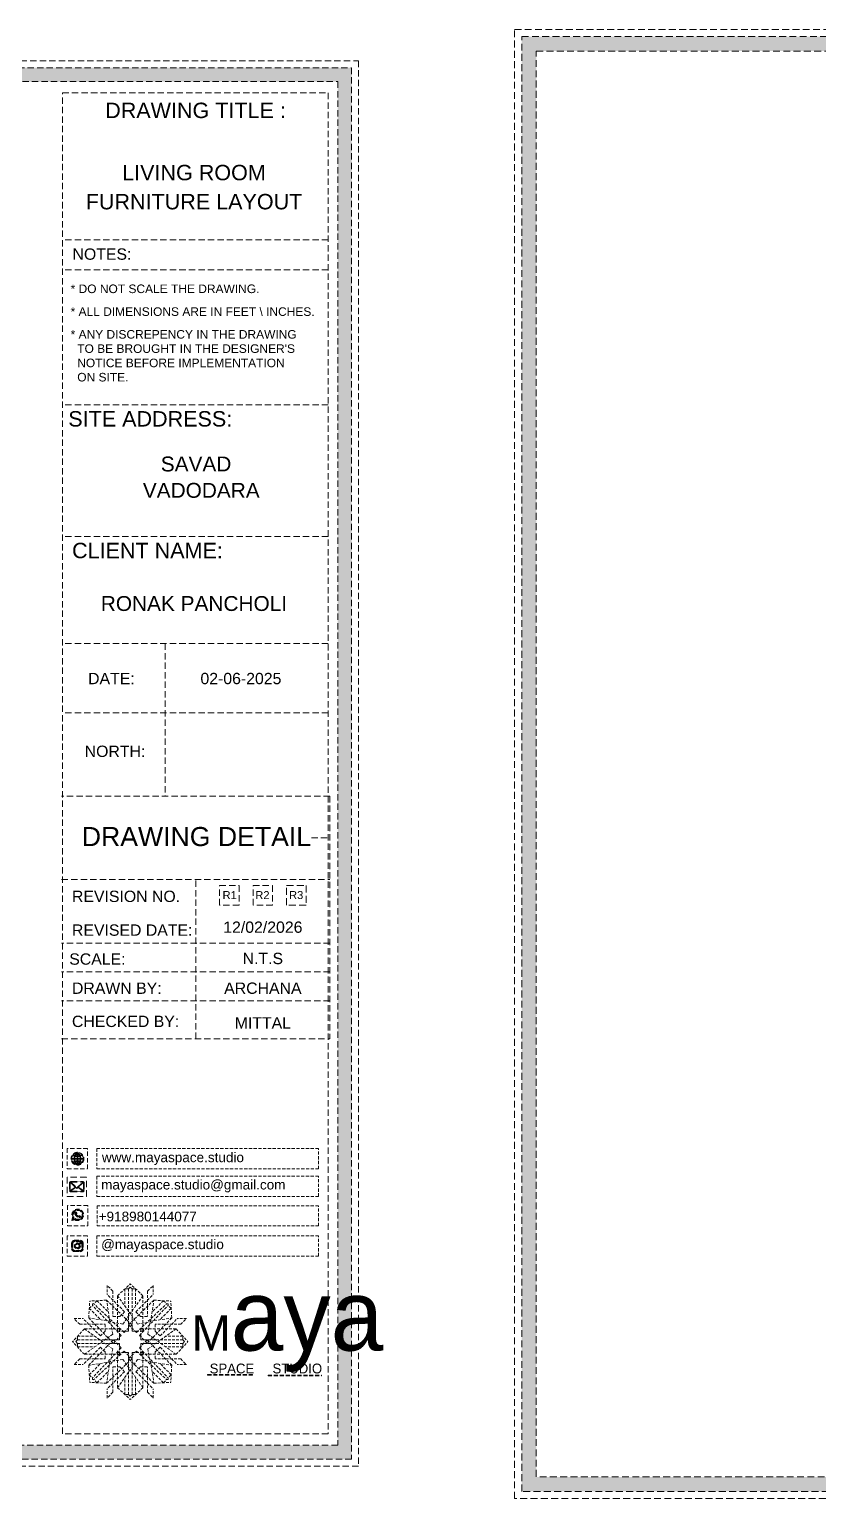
# Model space of a CAD drawing. Header units: millimetres. Extents: x 35877 to 3066687, y -650199 to -40525.
# Drawn here: x 147568.8 to 147683.7, y -179316.7 to -179102.5 of the extents above; entities that cross this region are included whole.
import ezdxf
from ezdxf.enums import TextEntityAlignment as Align

# ---------------------------------------------------------------- set-up
doc = ezdxf.new("R2010")
doc.units = ezdxf.units.MM
doc.header["$MEASUREMENT"] = 0
doc.linetypes.add('DASHED', pattern=[0.75, 0.5, -0.25])
doc.linetypes.add('DASHEDX2', pattern=[1.5, 1, -0.5])
for name, color, linetype, lineweight in [('Dimension', 10, 'DASHEDX2', 20), ('furniture dimensions', 1, 'DASHED', 0), ('NAME PLATE', 7, 'Continuous', 25)]:
    doc.layers.add(name, color=color, linetype=linetype, lineweight=lineweight)
doc.styles.add('Arial', font='arial.ttf')
doc.styles.get("Standard").update_dxf_attribs({"font": 'arial.ttf', "height": 6})

# ---------------------------------------------------------------- blocks, each defined once
blk = doc.blocks.new('FSFSF')
at = {"color": 42, "lineweight": 5, "true_color": 0xe0ac11}
for p, q in [((28600.03, 143.51), (28600.03, 140.16)), ((28602.15, 141.41), (28600.03, 143.51)), ((28603.86, 139.69), (28608.58, 144.08)), ((28607.9, 142.22), (28606.58, 142.22)), ((28606.58, 142.22), (28606.58, 135.84)), ((28607.9, 142.22), (28608.58, 142.85)), ((28607.9, 142.22), (28607.9, 126.58)), ((28613.31, 139.69), (28608.58, 144.08)), ((28609.27, 142.22), (28608.59, 142.85)), ((28609.27, 142.22), (28609.27, 126.58)), ((28609.27, 142.22), (28610.59, 142.22)), ((28610.59, 142.22), (28610.59, 135.84)), ((28615.02, 141.41), (28617.14, 143.51)), ((28617.14, 143.51), (28617.14, 140.16)), ((28593.19, 131.45), (28593.54, 137.71)), ((28599.8, 138.06), (28593.54, 137.71)), ((28595.12, 136.69), (28594.53, 136.69)), ((28594.56, 136.12), (28594.56, 136.71)), ((28596.24, 137.86), (28595.12, 136.69)), ((28606.27, 126.08), (28595.12, 136.69)), ((28596.24, 137.86), (28600.47, 133.65)), ((28601.03, 130), (28599.8, 138.06)), ((28599.8, 138.05), (28608.58, 129.56)), ((28606.47, 133.76), (28600.03, 140.16)), ((28602.15, 141.41), (28602.15, 131.95)), ((28603.86, 126.58), (28603.86, 139.69)), ((28603.86, 139.69), (28608.58, 133.02)), ((28613.31, 139.69), (28608.59, 133.02)), ((28617.37, 138.05), (28608.59, 129.56)), ((28610.7, 133.76), (28617.14, 140.16)), ((28610.9, 126.08), (28622.05, 136.69)), ((28613.31, 126.58), (28613.31, 139.69)), ((28615.02, 141.41), (28615.02, 131.95)), ((28616.14, 130), (28617.37, 138.06)), ((28620.93, 137.86), (28616.7, 133.65)), ((28617.37, 138.06), (28623.63, 137.71)), ((28620.93, 137.86), (28622.05, 136.69)), ((28622.05, 136.69), (28622.64, 136.69)), ((28622.62, 136.12), (28622.62, 136.71)), ((28624, 131.45), (28623.65, 137.71)), ((28587.73, 131.22), (28591.08, 131.22)), ((28589.84, 129.1), (28587.73, 131.22)), ((28597.49, 124.78), (28591.08, 131.22)), ((28593.19, 131.45), (28601.69, 122.67)), ((28601.25, 130.22), (28593.19, 131.45)), ((28593.39, 135), (28594.56, 136.12)), ((28593.39, 135), (28597.6, 130.78)), ((28605.17, 124.98), (28594.56, 136.12)), ((28604.75, 131.95), (28602.15, 131.95)), ((28606.47, 133.76), (28604.75, 131.95)), ((28605.86, 129.18), (28608.58, 133.02)), ((28611.31, 129.18), (28608.59, 133.02)), ((28610.7, 133.76), (28612.42, 131.95)), ((28612.02, 124.98), (28622.62, 136.12)), ((28612.42, 131.95), (28615.02, 131.95)), ((28623.99, 131.45), (28615.5, 122.67)), ((28615.94, 130.22), (28624, 131.45)), ((28623.8, 135), (28619.59, 130.78)), ((28619.7, 124.78), (28626.1, 131.22)), ((28623.8, 135), (28622.62, 136.12)), ((28629.45, 131.22), (28626.1, 131.22)), ((28627.34, 129.1), (28629.45, 131.22)), ((28591.56, 127.39), (28587.17, 122.66)), ((28589.84, 129.1), (28599.29, 129.1)), ((28604.66, 127.39), (28591.56, 127.39)), ((28591.56, 127.39), (28598.23, 122.67)), ((28597.49, 124.78), (28599.29, 126.5)), ((28599.29, 126.5), (28599.29, 129.1)), ((28605.86, 129.18), (28601.03, 130)), ((28602.07, 125.39), (28601.25, 130.22)), ((28603.68, 126.54), (28603.68, 127.39)), ((28604.66, 126.54), (28603.68, 126.54)), ((28604.71, 127.57), (28603.86, 127.57)), ((28607.9, 126.58), (28603.86, 126.58)), ((28604.66, 123.35), (28604.66, 127.39)), ((28604.7, 126.58), (28604.71, 127.57)), ((28606.27, 126.08), (28608.58, 128.27)), ((28607.9, 128.92), (28608.58, 129.56)), ((28607.9, 128.92), (28608.58, 128.27)), ((28609.27, 128.92), (28608.59, 129.56)), ((28609.27, 128.92), (28608.59, 128.27)), ((28610.9, 126.08), (28608.59, 128.27)), ((28609.27, 126.58), (28613.31, 126.58)), ((28611.31, 129.18), (28616.14, 130)), ((28612.46, 126.58), (28612.46, 127.57)), ((28612.46, 127.57), (28613.31, 127.57)), ((28612.52, 123.35), (28612.52, 127.39)), ((28612.52, 127.39), (28625.63, 127.39)), ((28612.52, 126.54), (28613.51, 126.54)), ((28613.51, 126.54), (28613.51, 127.39)), ((28615.12, 125.39), (28615.94, 130.22)), ((28627.34, 129.1), (28617.89, 129.1)), ((28617.89, 126.5), (28617.89, 129.1)), ((28619.7, 124.78), (28617.89, 126.5)), ((28625.63, 127.39), (28618.96, 122.67)), ((28625.63, 127.39), (28630.02, 122.66)), ((28591.56, 117.94), (28587.17, 122.66)), ((28589.03, 123.35), (28588.4, 122.67)), ((28589.03, 121.98), (28588.4, 122.65)), ((28589.03, 123.35), (28589.03, 124.67)), ((28589.03, 124.67), (28595.4, 124.67)), ((28589.03, 123.35), (28604.66, 123.35)), ((28589.03, 121.98), (28604.66, 121.98)), ((28589.03, 121.98), (28589.03, 120.66)), ((28589.03, 120.66), (28595.4, 120.66)), ((28597.49, 120.54), (28591.08, 114.11)), ((28591.56, 117.94), (28598.23, 122.65)), ((28593.19, 113.88), (28601.69, 122.65)), ((28605.17, 120.35), (28594.56, 109.2)), ((28597.49, 120.54), (28599.29, 118.83)), ((28602.07, 125.39), (28598.23, 122.67)), ((28602.07, 119.94), (28598.23, 122.65)), ((28602.33, 123.35), (28601.69, 122.67)), ((28602.33, 121.98), (28601.69, 122.65)), ((28602.33, 123.35), (28602.97, 122.67)), ((28602.33, 121.98), (28602.97, 122.65)), ((28605.17, 124.98), (28602.97, 122.67)), ((28605.17, 120.35), (28602.97, 122.65)), ((28604.66, 121.98), (28604.66, 117.94)), ((28612.02, 124.98), (28614.21, 122.67)), ((28612.02, 120.35), (28614.21, 122.65)), ((28612.02, 120.35), (28622.62, 109.2)), ((28628.16, 123.35), (28612.52, 123.35)), ((28612.52, 121.98), (28612.52, 117.94)), ((28628.16, 121.98), (28612.52, 121.98)), ((28614.85, 123.35), (28614.21, 122.67)), ((28614.85, 121.98), (28614.21, 122.65)), ((28614.85, 123.35), (28615.5, 122.67)), ((28614.85, 121.98), (28615.5, 122.65)), ((28615.12, 125.39), (28618.96, 122.67)), ((28615.12, 119.94), (28618.96, 122.65)), ((28623.99, 113.88), (28615.5, 122.65)), ((28619.7, 120.54), (28617.89, 118.83)), ((28625.63, 117.94), (28618.96, 122.65)), ((28619.7, 120.54), (28626.1, 114.11)), ((28628.16, 124.67), (28621.78, 124.67)), ((28628.16, 120.66), (28621.78, 120.66)), ((28625.63, 117.94), (28630.02, 122.66)), ((28628.16, 123.35), (28628.16, 124.67)), ((28628.16, 123.35), (28628.78, 122.67)), ((28628.16, 121.98), (28628.78, 122.65)), ((28628.16, 121.98), (28628.16, 120.66)), ((28589.84, 116.23), (28587.73, 114.11)), ((28589.84, 116.23), (28599.29, 116.23)), ((28604.66, 117.94), (28591.56, 117.94)), ((28601.25, 115.1), (28593.19, 113.87)), ((28606.27, 119.15), (28595.12, 108.54)), ((28599.29, 118.83), (28599.29, 116.23)), ((28599.8, 107.17), (28608.58, 115.67)), ((28601.03, 115.23), (28599.8, 107.17)), ((28605.86, 116.05), (28601.03, 115.23)), ((28602.07, 119.94), (28601.25, 115.1)), ((28604.66, 118.78), (28603.68, 118.78)), ((28603.68, 118.78), (28603.68, 117.94)), ((28607.9, 118.65), (28603.86, 118.65)), ((28603.86, 118.65), (28603.86, 105.54)), ((28604.71, 117.66), (28603.86, 117.66)), ((28604.7, 118.65), (28604.71, 117.66)), ((28605.86, 116.05), (28608.58, 112.21)), ((28606.27, 119.15), (28608.58, 116.96)), ((28607.9, 103.01), (28607.9, 118.65)), ((28607.9, 116.31), (28608.58, 116.96)), ((28607.9, 116.31), (28608.58, 115.67)), ((28610.9, 119.15), (28608.59, 116.96)), ((28609.27, 116.31), (28608.59, 116.96)), ((28609.27, 116.31), (28608.59, 115.67)), ((28611.31, 116.05), (28608.59, 112.21)), ((28617.37, 107.17), (28608.59, 115.67)), ((28609.27, 118.65), (28613.31, 118.65)), ((28609.27, 103.01), (28609.27, 118.65)), ((28610.9, 119.15), (28622.05, 108.54)), ((28611.31, 116.05), (28616.14, 115.23)), ((28612.46, 118.65), (28612.46, 117.66)), ((28612.46, 117.66), (28613.31, 117.66)), ((28612.52, 118.78), (28613.51, 118.78)), ((28612.52, 117.94), (28625.63, 117.94)), ((28613.31, 118.65), (28613.31, 105.54)), ((28613.51, 118.78), (28613.51, 117.94)), ((28615.12, 119.94), (28615.94, 115.1)), ((28615.94, 115.1), (28624, 113.87)), ((28616.14, 115.23), (28617.37, 107.17)), ((28617.89, 118.83), (28617.89, 116.23)), ((28627.34, 116.23), (28617.89, 116.23)), ((28627.34, 116.23), (28629.45, 114.11)), ((28587.73, 114.11), (28591.08, 114.11)), ((28593.19, 113.87), (28593.54, 107.62)), ((28593.39, 110.32), (28597.6, 114.55)), ((28593.39, 110.32), (28594.56, 109.2)), ((28594.56, 109.2), (28594.56, 108.61)), ((28596.24, 107.37), (28600.47, 111.58)), ((28606.47, 111.47), (28600.03, 105.07)), ((28602.15, 103.82), (28602.15, 113.27)), ((28604.75, 113.27), (28602.15, 113.27)), ((28603.86, 105.54), (28608.58, 112.21)), ((28606.47, 111.47), (28604.75, 113.27)), ((28606.58, 103.01), (28606.58, 109.38)), ((28613.31, 105.54), (28608.59, 112.21)), ((28610.59, 103.01), (28610.59, 109.38)), ((28610.7, 111.47), (28612.42, 113.27)), ((28610.7, 111.47), (28617.14, 105.07)), ((28612.42, 113.27), (28615.02, 113.27)), ((28615.02, 103.82), (28615.02, 113.27)), ((28620.93, 107.37), (28616.7, 111.58)), ((28623.8, 110.32), (28619.59, 114.55)), ((28623.8, 110.32), (28622.62, 109.2)), ((28622.62, 109.2), (28622.62, 108.61)), ((28624, 113.87), (28623.65, 107.62)), ((28629.45, 114.11), (28626.1, 114.11)), ((28599.8, 107.17), (28593.54, 107.52)), ((28595.12, 108.54), (28594.53, 108.54)), ((28596.24, 107.37), (28595.12, 108.54)), ((28600.03, 101.71), (28600.03, 105.07)), ((28602.15, 103.82), (28600.03, 101.71)), ((28603.86, 105.54), (28608.58, 101.15)), ((28613.31, 105.54), (28608.58, 101.15)), ((28615.02, 103.82), (28617.14, 101.71)), ((28617.14, 101.71), (28617.14, 105.07)), ((28617.37, 107.17), (28623.63, 107.52)), ((28620.93, 107.37), (28622.05, 108.54)), ((28622.05, 108.54), (28622.64, 108.54)), ((28607.9, 103.01), (28606.58, 103.01)), ((28607.9, 103.01), (28608.58, 102.38)), ((28609.27, 103.01), (28608.59, 102.38)), ((28609.27, 103.01), (28610.59, 103.01))]:
    blk.add_line(p, q, dxfattribs=at)
blk = doc.blocks.new('hgwg')
at = {"layer": 'Dimension', "true_color": 0xd39e00}
h = blk.add_hatch(color=42, dxfattribs=at)
h.dxf.hatch_style = 1
h.paths.add_polyline_path([(27505.71, 45.05), (27494.27, 45.05), (27494.27, 44.9), (27505.71, 44.9)])
h = blk.add_hatch(color=42, dxfattribs=at)
h.dxf.hatch_style = 1
h.paths.add_polyline_path([(27523.3, 44.9), (27509.68, 44.9), (27509.68, 44.75), (27523.3, 44.75)])
at = {"layer": 'Dimension', "color": 42, "true_color": 0xd39e00}
for p, q in [((27494.27, 45.05), (27505.71, 45.05)), ((27494.27, 44.9), (27494.27, 45.05)), ((27494.27, 44.9), (27505.71, 44.9)), ((27505.71, 45.05), (27505.71, 44.9)), ((27509.68, 44.9), (27523.3, 44.9)), ((27509.68, 44.9), (27509.68, 44.75)), ((27523.3, 44.75), (27523.3, 44.9)), ((27509.68, 44.75), (27523.3, 44.75))]:
    blk.add_line(p, q, dxfattribs=at)
at = {"layer": 'Dimension', "color": 42, "true_color": 0xd39e00, "attachment_point": 1}
for s, width, insert, char_height in [('{\\fCinzel|b0|i0|c0|p2;\\H1.5x;M\\fAmsterdam One|b0|i0|c0|p2;\\H2x;aya}', 85.3277, (27490.17, 69.17), 6), ('{\\fCinzel|b0|i0|c0|p0;SPACE     STUDIO}', 66.129, (27494.83, 47.86), 2.5)]:
    blk.add_mtext_dynamic_manual_height_columns(s, width=width, gutter_width=30, heights=[0], dxfattribs=dict(at, insert=insert, char_height=char_height))
blk = doc.blocks.new('aggerg')
at = {"layer": 'Dimension', "color": 42, "true_color": 0xd39e00}
blk.add_lwpolyline([(-1.41, 1.41), (1.41, 1.41), (1.41, -1.41), (-1.41, -1.41)], close=True, dxfattribs=at)
at = {"layer": 'NAME PLATE', "lineweight": 0, "insert": (-0.03, 0.62), "char_height": 1.151, "width": 2.2458, "attachment_point": 2, "style": 'Arial'}
blk.add_mtext('R3', dxfattribs=at)
blk = doc.blocks.new('QEGW4TG')
at = {"layer": 'Dimension', "true_color": 0x000000}
h = blk.add_hatch(color=18, dxfattribs=at)
h.dxf.hatch_style = 1
h.paths.add_polyline_path([(2.69, 1.93, 0.170513), (2.95, 1.97, 0.190337), (3.11, 2.18, 0.316231), (3.07, 2.28), (2.79, 2.37, 0.273721), (2.69, 2.34, 0.040749), (2.63, 2.27, -0.441282), (2.53, 2.25, -0.11828), (2.06, 2.64, -0.441282), (2.07, 2.74, 0.040749), (2.13, 2.81, 0.290083), (2.14, 2.92), (2.01, 3.18, 0.316231), (1.91, 3.2, 0.190337), (1.73, 3, 0.170513), (1.72, 2.74, 0.252784)], flags=0)
h.paths.add_polyline_path([(1.19, 1.98), (1.03, 1.3, 0.550912), (1.11, 1.23), (1.75, 1.39, 6.344125)])
h.paths.add_polyline_path([(1.81, 1.7), (1.4, 1.6), (1.5, 2.03, -9.071339)], flags=16)
h.paths.add_polyline_path([(3.11, 2.16, -0.17811), (2.95, 1.97, -0.170513), (2.69, 1.93, -0.252784), (1.72, 2.74, -0.170513), (1.73, 3, -0.17811), (1.89, 3.19, -0.370089), (2.01, 3.18), (2.14, 2.92, -0.307185), (2.13, 2.8, -0.041087), (2.06, 2.73, 0.321676), (2.05, 2.65, 0.126524), (2.55, 2.24, 0.312216), (2.62, 2.26, -0.041087), (2.68, 2.34, -0.290673), (2.79, 2.37), (3.07, 2.28, -0.370089)], flags=0)
h = blk.add_hatch(color=18, dxfattribs=at)
h.dxf.hatch_style = 1
h.paths.add_polyline_path([(2.79, 2.37, 0.273721), (2.69, 2.34, 0.040749), (2.63, 2.27, -0.441282), (2.53, 2.25, -0.11828), (2.06, 2.64, -0.441282), (2.07, 2.74, 0.040749), (2.13, 2.81, 0.290083), (2.14, 2.92), (2.01, 3.18, 0.316231), (1.91, 3.2, 0.190337), (1.73, 3, 0.170513), (1.72, 2.74, 0.252784), (2.69, 1.93, 0.170513), (2.95, 1.97, 0.190337), (3.11, 2.18, 0.316231), (3.07, 2.28)])
for p, q in [((1.19, 1.98), (1.03, 1.3)), ((1.1, 1.23), (1.75, 1.39)), ((1.5, 2.03), (1.4, 1.6)), ((1.4, 1.6), (1.81, 1.7)), ((2.01, 3.18), (2.14, 2.92)), ((3.07, 2.28), (2.8, 2.36))]:
    blk.add_line(p, q)
blk.add_lwpolyline([(0, 0), (4.68, 0), (4.68, 4.68), (0, 4.68)], close=True)
for centre, radius, start, end in [((2.39, 2.56), 1.34, 241.4727, 205.6422), ((2.39, 2.56), 1.04, 235.9962, 210.8333), ((1.09, 1.29), 0.0598, 164.8483, 282.1458), ((2.09, 2.87), 0.39, 159.7007, 198.4072), ((2.96, 3.23), 1.33, 201.4218, 258.1669), ((2.07, 2.87), 0.364, 118.9685, 159.3648), ((1.94, 3.12), 0.0896, 41.8985, 123.1344), ((2.11, 2.68), 0.066, 135.9932, 224.8892), ((1.67, 3.16), 0.586, 312.4617, 321.8728), ((3.12, 3.42), 1.31, 216.5455, 243.5279), ((2.05, 2.87), 0.104, 320.3924, 28.6971), ((2.57, 2.3), 0.066, 234.2482, 323.1441), ((3.11, 1.94), 0.586, 137.2645, 146.6756), ((2.76, 2.27), 0.104, 70.4402, 138.745), ((2.75, 2.31), 0.39, 260.7301, 299.4366), ((2.76, 2.29), 0.364, 299.7725, 340.1688), ((3.03, 2.2), 0.0896, 336.0029, 57.2388)]:
    blk.add_arc(centre, radius, start, end)
blk = doc.blocks.new('ASGERG')
at = {"layer": 'Dimension', "true_color": 0x000000}
h = blk.add_hatch(color=18, dxfattribs=at)
h.dxf.hatch_style = 1
h.paths.add_polyline_path([(0.99, 1.7, 0.353872), (1.69, 1.03), (2.96, 1.03, 0.353872), (3.66, 1.7), (3.66, 2.99, 0.353872), (2.96, 3.67), (1.69, 3.67, 0.353872), (0.99, 2.99)])
h.paths.add_polyline_path([(1.27, 2.97, -0.353872), (1.72, 3.4), (2.94, 3.4, -0.353872), (3.38, 2.97), (3.38, 1.72, -0.353872), (2.94, 1.3), (1.72, 1.3, -0.353872), (1.27, 1.72)], flags=16)
h.paths.add_polyline_path([(3.02, 2.35, -1), (1.64, 2.35, -1)], flags=0)
h.paths.add_polyline_path([(2.74, 2.35, -1), (1.92, 2.35, -1)], flags=0)
h.paths.add_polyline_path([(2.86, 3.02, -1), (3.19, 3.02, -1)], flags=0)
h.paths.add_polyline_path([(1.64, 2.35, 1), (3.02, 2.35, 1)], flags=0)
h = blk.add_hatch(color=18, dxfattribs=at)
h.dxf.hatch_style = 1
h.paths.add_polyline_path([(1.64, 2.35, 1), (3.02, 2.35, 1)])
h.paths.add_polyline_path([(2.74, 2.35, -1), (1.92, 2.35, -1)], flags=16)
h = blk.add_hatch(color=18, dxfattribs=at)
h.dxf.hatch_style = 1
h.paths.add_polyline_path([(3.19, 3.02, 1), (2.86, 3.02, 1)])
for p, q in [((1.69, 3.67), (2.96, 3.67)), ((2.94, 3.4), (1.72, 3.4)), ((0.99, 2.99), (0.99, 1.7)), ((1.27, 2.97), (1.27, 1.72)), ((1.69, 1.03), (2.96, 1.03)), ((2.94, 1.3), (1.72, 1.3)), ((3.38, 2.97), (3.38, 1.72)), ((3.66, 2.99), (3.66, 1.7))]:
    blk.add_line(p, q)
blk.add_lwpolyline([(0, 0), (4.68, 0), (4.68, 4.68), (0, 4.68)], close=True)
for centre, radius in [((2.33, 2.35), 0.694), ((2.33, 2.35), 0.414), ((3.02, 3.02), 0.168)]:
    blk.add_circle(centre, radius)
for centre, radius, start, end in [((1.76, 2.89), 0.778, 94.8631, 172.8127), ((1.76, 2.91), 0.491, 94.8631, 172.8127), ((2.9, 2.91), 0.491, 7.1873, 85.1369), ((2.89, 2.89), 0.778, 7.1873, 85.1369), ((1.76, 1.8), 0.778, 187.1873, 265.1369), ((1.76, 1.78), 0.491, 187.1873, 265.1369), ((2.9, 1.78), 0.491, 274.8631, 352.8127), ((2.89, 1.8), 0.778, 274.8631, 352.8127)]:
    blk.add_arc(centre, radius, start, end)
blk = doc.blocks.new('DTGWEGEARG')
at = {"layer": 'Dimension', "true_color": 0x000000}
h = blk.add_hatch(color=18, dxfattribs=at)
h.dxf.hatch_style = 1
h.paths.add_polyline_path([(3.83, 2.34, 1), (0.85, 2.34, 1)])
h.paths.add_polyline_path([(2.51, 1.01, 0.105795), (2.96, 1.58, -0.055205), (3.3, 1.41, -0.169822)], flags=16)
h.paths.add_polyline_path([(2.41, 1.12), (2.41, 1.69, -0.058279), (2.81, 1.63, -0.103353)], flags=16)
h.paths.add_polyline_path([(2.26, 1.13, -0.101741), (1.87, 1.63, -0.057171), (2.26, 1.69)], flags=16)
h.paths.add_polyline_path([(2.17, 1.01, -0.169822), (1.38, 1.41, -0.055205), (1.72, 1.58, 0.105795)], flags=16)
h.paths.add_polyline_path([(3.02, 1.72, 0.081336), (3.13, 2.27), (3.68, 2.27, -0.152069), (3.4, 1.52, 0.05687)], flags=16)
h.paths.add_polyline_path([(2.87, 1.77, 0.061945), (2.41, 1.84), (2.41, 2.27), (2.98, 2.27, -0.081344)], flags=16)
h.paths.add_polyline_path([(2.26, 1.84, 0.060923), (1.8, 1.77, -0.081344), (1.7, 2.27), (2.26, 2.27)], flags=16)
h.paths.add_polyline_path([(1.66, 1.72, 0.05687), (1.28, 1.52, -0.152069), (1, 2.27), (1.55, 2.27, 0.081336)], flags=16)
h.paths.add_polyline_path([(2.41, 2.42), (2.41, 2.83, 0.061945), (2.87, 2.91, -0.080009), (2.98, 2.42)], flags=16)
h.paths.add_polyline_path([(3.13, 2.42, 0.080116), (3.02, 2.96, 0.05687), (3.4, 3.16, 0.028258), (3.3, 3.27, -0.055205), (2.96, 3.1, 0.105795), (2.51, 3.67, -0.36029), (3.68, 2.42)], flags=16)
h.paths.add_polyline_path([(2.26, 2.42), (1.7, 2.42, -0.080009), (1.8, 2.91, 0.060923), (2.26, 2.84)], flags=16)
h.paths.add_polyline_path([(1.55, 2.42), (1, 2.42, -0.150466), (1.28, 3.16, 0.05687), (1.66, 2.96, 0.080116)], flags=16)
h.paths.add_polyline_path([(2.41, 2.98), (2.41, 3.56, -0.103353), (2.81, 3.05, -0.058279)], flags=16)
h.paths.add_polyline_path([(2.26, 2.99, -0.057171), (1.87, 3.05, -0.101741), (2.26, 3.55)], flags=16)
h.paths.add_polyline_path([(1.72, 3.1, -0.055205), (1.38, 3.27, -0.169822), (2.17, 3.67, 0.105795)], flags=16)
blk.add_lwpolyline([(0, 0), (4.68, 0), (4.68, 4.68), (0, 4.68)], close=True)
at = {"layer": 'Dimension', "color": 18, "true_color": 0x000000}
for p, q in [((2.26, 3.55), (2.26, 2.99)), ((2.41, 3.56), (2.41, 2.98)), ((1, 2.42), (1.55, 2.42)), ((1, 2.27), (1.55, 2.27)), ((1.7, 2.42), (2.26, 2.42)), ((1.7, 2.27), (2.26, 2.27)), ((2.26, 2.84), (2.26, 2.42)), ((2.26, 2.27), (2.26, 1.84)), ((2.26, 1.69), (2.26, 1.13)), ((2.41, 2.83), (2.41, 2.42)), ((2.41, 2.42), (2.98, 2.42)), ((2.41, 2.27), (2.98, 2.27)), ((2.41, 2.27), (2.41, 1.84)), ((2.41, 1.69), (2.41, 1.12)), ((3.13, 2.42), (3.68, 2.42)), ((3.13, 2.27), (3.68, 2.27))]:
    blk.add_line(p, q, dxfattribs=at)
blk.add_circle((2.34, 2.34), 1.49, dxfattribs=at)
for centre, radius, start, end in [((2.34, 2.34), 1.34, 97.3549, 135.9073), ((3.28, 2.34), 1.73, 129.9301, 154.0867), ((3.28, 2.34), 1.58, 130.1073, 153.3446), ((1.4, 2.34), 1.58, 26.6554, 50.2584), ((2.34, 2.34), 1.34, 3.3907, 82.6451), ((1.4, 2.34), 1.73, 25.9133, 50.0699), ((2.34, 2.34), 1.34, 142.3819, 176.6093), ((2.34, 2.34), 1.34, 183.0315, 217.6181), ((2.34, 4.74), 1.9, 236.1399, 249.1595), ((2.34, -0.06), 1.9, 110.8405, 123.8601), ((2.34, 4.74), 1.75, 236.7417, 249.3811), ((2.34, -0.06), 1.75, 110.6189, 123.2583), ((2.34, 2.34), 1.34, 224.0927, 262.6451), ((3.28, 2.34), 1.73, 159.0567, 177.3789), ((3.28, 2.34), 1.73, 182.3435, 200.9433), ((3.28, 2.34), 1.58, 158.8325, 177.1302), ((3.28, 2.34), 1.58, 182.5658, 201.1675), ((3.28, 2.34), 1.73, 205.9133, 230.0699), ((2.34, 4.74), 1.9, 253.6799, 267.6253), ((2.34, -0.06), 1.9, 92.3747, 106.3201), ((2.34, 4.74), 1.75, 254.3336, 267.422), ((2.34, -0.06), 1.75, 92.578, 105.6664), ((3.28, 2.34), 1.58, 206.6554, 229.8927), ((2.34, 4.74), 1.75, 272.3248, 285.6664), ((2.34, 4.74), 1.9, 272.1415, 286.3201), ((2.34, -0.06), 1.9, 73.6799, 87.8585), ((2.34, -0.06), 1.75, 74.3336, 87.6752), ((1.4, 2.34), 1.58, 309.7416, 333.3446), ((1.4, 2.34), 1.73, 309.9301, 334.0867), ((2.34, 2.34), 1.34, 277.3549, 315.9073), ((1.4, 2.34), 1.58, 2.8698, 21.1675), ((1.4, 2.34), 1.58, 338.8325, 357.4342), ((2.34, 4.74), 1.75, 290.6189, 303.2583), ((2.34, -0.06), 1.75, 56.7417, 69.3811), ((2.34, 4.74), 1.9, 290.8405, 303.8601), ((1.4, 2.34), 1.73, 2.6211, 20.9433), ((1.4, 2.34), 1.73, 339.0567, 357.6565), ((2.34, -0.06), 1.9, 56.1399, 69.1595), ((2.34, 2.34), 1.34, 322.3819, 356.9685)]:
    blk.add_arc(centre, radius, start, end, dxfattribs=at)
blk = doc.blocks.new('maya')
at = {"layer": 'Dimension', "true_color": 0xd39e00, "transparency": 33554687}
h = blk.add_hatch(color=42, dxfattribs=at)
h.paths.add_polyline_path([(148081.66, -180873.98), (148081.66, -181093.67), (148393.79, -181093.67), (148393.79, -180873.98)])
h.paths.add_polyline_path([(148083.85, -180876.17), (148391.6, -180876.17), (148391.6, -181091.48), (148083.85, -181091.48)], flags=16)
at = {"layer": 'Dimension', "true_color": 0x000000, "transparency": 33554687}
h = blk.add_hatch(color=18, dxfattribs=at)
h.dxf.hatch_style = 1
h.paths.add_polyline_path([(148351.36, -181051.47, 0.414214), (148351.59, -181051.24), (148351.59, -181050.07, 0.414214), (148351.36, -181049.84), (148349.51, -181049.84, 0.414214), (148349.28, -181050.07), (148349.28, -181051.24, 0.414214), (148349.51, -181051.47)])
h.paths.add_polyline_path([(148350.61, -181050.77), (148351.46, -181051.34, -0.198912), (148351.36, -181051.38), (148349.51, -181051.38, -0.198912), (148349.41, -181051.34), (148350.26, -181050.77), (148350.44, -181050.93)], flags=16)
h.paths.add_polyline_path([(148350.44, -181050.81), (148349.49, -181049.93, -0.028783), (148349.51, -181049.93), (148351.36, -181049.93, -0.028783), (148351.38, -181049.93)], flags=16)
h.paths.add_polyline_path([(148350.67, -181050.71), (148351.46, -181049.97, -0.202482), (148351.5, -181050.07), (148351.5, -181051.24, -0.043076), (148351.5, -181051.26)], flags=16)
h.paths.add_polyline_path([(148350.2, -181050.71), (148349.37, -181051.26, -0.043076), (148349.37, -181051.24), (148349.37, -181050.07, -0.202482), (148349.41, -181049.97)], flags=16)
at = {"color": 18, "true_color": 0x000000, "transparency": 33554687, "elevation": 0.12}
for points in [[(148353.6, -181047.83), (148388.58, -181047.83), (148388.58, -181044.63), (148353.6, -181044.63)], [(148353.6, -181052.19), (148388.58, -181052.19), (148388.58, -181048.99), (148353.6, -181048.99)], [(148353.62, -181056.84), (148388.58, -181056.84), (148388.58, -181053.65), (148353.62, -181053.65)], [(148353.6, -181061.61), (148388.58, -181061.61), (148388.58, -181058.41), (148353.6, -181058.41)]]:
    blk.add_lwpolyline(points, close=True, dxfattribs=at)
at = {"layer": 'Dimension', "color": 42, "true_color": 0xd39e00, "transparency": 33554687}
for p, q in [((148390.11, -180901.15, 0.12), (148348.17, -180901.15, 0.12)), ((148390.11, -180905.87, 0.12), (148348.17, -180905.87, 0.12)), ((148390.11, -180927.19, 0.12), (148348.17, -180927.19, 0.12)), ((148390.11, -180947.98, 0.12), (148348.17, -180947.98, 0.12)), ((148390.11, -180964.91, 0.12), (148348.17, -180964.91, 0.12)), ((148364.4, -180964.91, 0.12), (148364.4, -180988.99, 0.12)), ((148390.11, -180975.81, 0.12), (148348.17, -180975.81, 0.12)), ((148390.37, -180988.99, 0.12), (148348.04, -180988.99, 0.12)), ((148390.37, -180988.99, 0.12), (148390.37, -181027.33, 0.12)), ((148387.45, -180995.56, 0.12), (148390.37, -180995.56, 0.12)), ((148348.04, -181002.14, 0.12), (148390.37, -181002.14, 0.12)), ((148369.21, -181027.33, 0.12), (148369.21, -181002.14, 0.12)), ((148390.37, -181012.21, 0.12), (148348.04, -181012.21, 0.12)), ((148390.37, -181016.75, 0.12), (148348.04, -181016.75, 0.12)), ((148390.37, -181021.29, 0.12), (148348.04, -181021.29, 0.12)), ((148348.04, -181027.33, 0.12), (148390.37, -181027.33, 0.12))]:
    blk.add_line(p, q, dxfattribs=at)
at = {"layer": 'Dimension', "color": 18, "true_color": 0x000000, "transparency": 33554687}
for p, q in [((148349.28, -181050.07, 0.12), (148349.28, -181051.24, 0.12)), ((148349.37, -181050.07, 0.12), (148349.37, -181051.24, 0.12)), ((148349.41, -181049.97, 0.12), (148350.2, -181050.71, 0.12)), ((148349.49, -181049.93, 0.12), (148350.44, -181050.81, 0.12)), ((148349.51, -181049.84, 0.12), (148351.36, -181049.84, 0.12)), ((148349.51, -181049.93, 0.12), (148351.36, -181049.93, 0.12)), ((148350.44, -181050.81, 0.12), (148351.38, -181049.93, 0.12)), ((148350.67, -181050.71, 0.12), (148351.46, -181049.97, 0.12)), ((148351.5, -181050.07, 0.12), (148351.5, -181051.24, 0.12)), ((148351.59, -181050.07, 0.12), (148351.59, -181051.24, 0.12)), ((148349.37, -181051.26, 0.12), (148350.2, -181050.71, 0.12)), ((148349.41, -181051.34, 0.12), (148350.26, -181050.77, 0.12)), ((148349.51, -181051.38, 0.12), (148351.36, -181051.38, 0.12)), ((148349.51, -181051.47, 0.12), (148351.36, -181051.47, 0.12)), ((148350.26, -181050.77, 0.12), (148350.44, -181050.93, 0.12)), ((148350.44, -181050.93, 0.12), (148350.61, -181050.77, 0.12)), ((148351.46, -181051.34, 0.12), (148350.61, -181050.77, 0.12)), ((148351.5, -181051.26, 0.12), (148350.67, -181050.71, 0.12))]:
    blk.add_line(p, q, dxfattribs=at)
at = {"layer": 'Dimension', "color": 42, "true_color": 0xd39e00, "transparency": 33554687, "elevation": 0.12}
for points in [[(148080.57, -180872.88), (148394.88, -180872.88), (148394.88, -181094.77), (148080.57, -181094.77)], [(148081.66, -180873.98), (148393.79, -180873.98), (148393.79, -181093.67), (148081.66, -181093.67)], [(148083.85, -180876.17), (148391.6, -180876.17), (148391.6, -181091.48), (148083.85, -181091.48)], [(148348.17, -181089.68), (148348.17, -180877.97), (148390.11, -180877.97), (148390.11, -181089.68)], [(148372.95, -181003.11), (148376.04, -181003.11), (148376.04, -181006.2), (148372.95, -181006.2)], [(148378.24, -181003.11), (148381.33, -181003.11), (148381.33, -181006.2), (148378.24, -181006.2)]]:
    blk.add_lwpolyline(points, close=True, dxfattribs=at)
at = {"layer": 'Dimension', "transparency": 33554687, "elevation": 0.12}
blk.add_lwpolyline([(148348.91, -181052.21), (148351.95, -181052.21), (148351.95, -181049.17), (148348.91, -181049.17)], close=True, dxfattribs=at)
at = {"layer": 'Dimension', "color": 18, "true_color": 0x000000, "transparency": 33554687}
for centre, radius, start, end in [((148349.51, -181050.07, 0.12), 0.233, 90, 180), ((148349.51, -181050.07, 0.12), 0.145, 134.2135, 180), ((148349.51, -181050.07, 0.12), 0.145, 90, 96.5948), ((148351.36, -181050.07, 0.12), 0.233, 0, 90), ((148351.36, -181050.07, 0.12), 0.145, 83.4052, 90), ((148351.36, -181050.07, 0.12), 0.145, 0, 45.7865), ((148349.51, -181051.24, 0.12), 0.233, 180, 270), ((148349.51, -181051.24, 0.12), 0.145, 180, 189.8662), ((148349.51, -181051.24, 0.12), 0.145, 225, 270), ((148351.36, -181051.24, 0.12), 0.233, 270, 0), ((148351.36, -181051.24, 0.12), 0.145, 270, 315), ((148351.36, -181051.24, 0.12), 0.145, 350.1338, 0)]:
    blk.add_arc(centre, radius, start, end, dxfattribs=at)
at = {"layer": 'Dimension', "transparency": 33554687, "xscale": 0.6833054216226601, "yscale": 0.6833054216226601, "zscale": 0.6833054216226601}
blk.add_blockref('DTGWEGEARG', (148348.93, -181047.83, 0.12), dxfattribs=at)
at = {"layer": 'Dimension', "color": 42, "true_color": 0xd39e00, "transparency": 33554687}
for name, p, xscale, yscale, zscale in [('QEGW4TG', (148348.95, -181056.84, 0.12), 0.6833054216226601, 0.6833054216226601, 0.6833054216226601), ('ASGERG', (148348.93, -181061.61, 0.12), 0.6833054216226601, 0.6833054216226601, 0.6833054216226601), ('FSFSF', (136197.23, -181127.25, 0.12), 0.4251042925664123, 0.4251042925664123, 0.4251042925664123), ('hgwg', (131314.37, -181108.27, 0.12), 0.6203722276550198, 0.6203722276550198, 0.6203722276550198)]:
    blk.add_blockref(name, p, dxfattribs=dict(at, xscale=xscale, yscale=yscale, zscale=zscale))
at = {"layer": 'NAME PLATE', "transparency": 33554687, "xscale": 1.095270121696557, "yscale": 1.095270121696557, "zscale": 1.095270121696557}
blk.add_blockref('aggerg', (148385.08, -181004.65, 0.12), dxfattribs=at)
at = {"color": 18, "true_color": 0x000000, "transparency": 33554687, "char_height": 1.5278, "attachment_point": 1}
for s, width, gutter_width, insert in [('www.mayaspace.studio', 10.2602, 8.58, (148354.39, -181045.25, 0.12)), ('mayaspace.studio@gmail.com', 6.401, 5.35, (148354.27, -181049.56, 0.12)), ('+918980144077', 24.961, 5.35, (148353.88, -181054.59, 0.12)), ('@mayaspace.studio', 6.401, 5.35, (148354.27, -181058.98, 0.12))]:
    blk.add_mtext_dynamic_manual_height_columns(s, width=width, gutter_width=gutter_width, heights=[0], dxfattribs=dict(at, insert=insert))
at = {"layer": 'NAME PLATE', "transparency": 33554687, "style": 'Arial'}
for s, height, p in [('DRAWING TITLE : ', 2.4331, (148369.64, -180881.93, 0.12)), ('LIVING ROOM', 2.4331, (148368.92, -180891.75, 0.12)), ('FURNITURE LAYOUT', 2.4331, (148368.93, -180896.34, 0.12)), ('NOTES:', 1.788, (148354.4, -180904.3, 0.12)), ('SITE ADDRESS:', 2.4331, (148362.02, -180930.63, 0.12)), (' SAVAD ', 2.352, (148369.25, -180937.72, 0.01)), ('VADODARA', 2.352, (148370.07, -180941.88, 0.01)), ('CLIENT NAME:', 2.4331, (148361.58, -180951.42, 0.12)), ('RONAK PANCHOLI    ', 2.3521, (148370.74, -180959.75, 0.01)), ('DATE:', 1.788, (148355.89, -180971.31, 0.12)), ('02-06-2025', 1.788, (148376.33, -180971.31, 0.12)), ('NORTH:', 1.788, (148356.46, -180982.8, 0.12)), ('DRAWING DETAIL', 3.0081, (148369.31, -180996.87, 0.12)), ('REVISION NO.', 1.7878, (148358.2, -181005.7, 0.12)), ('REVISED DATE: ', 1.7878, (148359.52, -181011.03, 0.12)), ('SCALE:', 1.788, (148353.68, -181015.6, 0.12)), ('DRAWN BY:', 1.788, (148356.74, -181020.2, 0.12)), ('ARCHANA', 1.788, (148379.79, -181020.2, 0.12)), ('CHECKED BY:', 1.7878, (148358.13, -181025.44, 0.12)), ('MITTAL', 1.788, (148379.79, -181025.68, 0.12))]:
    blk.add_text(s, height=height, dxfattribs=at).set_placement(p, align=Align.CENTER)
for s, p in [('R1', (148373.43, -181005.24, 0.12)), ('R2', (148378.6, -181005.24, 0.12))]:
    blk.add_text(s, height=1.26, dxfattribs=at).set_placement(p)
at = {"layer": 'NAME PLATE', "transparency": 33554687, "char_height": 1.3521, "width": 52.2398, "attachment_point": 1, "style": 'Arial'}
for s, insert in [('* DO NOT SCALE THE DRAWING.', (148349.45, -180908.21, 0.12)), ('* ALL DIMENSIONS ARE IN FEET \\\\ INCHES.', (148349.45, -180911.81, 0.12)), ("* ANY DISCREPENCY IN THE DRAWING \\P  TO BE BROUGHT IN THE DESIGNER'S\\P  NOTICE BEFORE IMPLEMENTATION \\P  ON SITE.", (148349.45, -180915.4, 0.12))]:
    blk.add_mtext(s, dxfattribs=dict(at, insert=insert))
at = {"layer": 'NAME PLATE', "lineweight": 0, "transparency": 33554687, "char_height": 1.788, "attachment_point": 2, "style": 'Arial'}
for s, insert, width in [('12/02/2026', (148379.79, -181008.78, 0.12), 15.4929), ('N.T.S', (148379.79, -181013.72, 0.12), 3.4892)]:
    blk.add_mtext(s, dxfattribs=dict(at, insert=insert, width=width))

msp = doc.modelspace()

# ---------------------------------------------------------------- hatches: boundary and pattern name
at = {"layer": 'Dimension', "true_color": 0xd39e00, "transparency": 33554687}
h = msp.add_hatch(color=42, dxfattribs=at)
h.paths.add_polyline_path([(147640.5015, -179103.5857), (147640.5015, -179315.612), (147941.7285, -179315.612), (147941.7285, -179103.5857)])
h.paths.add_polyline_path([(147642.6156, -179105.6998), (147939.6144, -179105.6998), (147939.6144, -179313.4979), (147642.6156, -179313.4979)], flags=16)

# ---------------------------------------------------------------- linework, layer by layer
at = {"layer": 'Dimension', "color": 42, "true_color": 0xd39e00, "transparency": 33554687, "elevation": 0.0495}
for points in [[(147639.4445, -179102.5287), (147942.7855, -179102.5287), (147942.7855, -179316.669), (147639.4445, -179316.669)], [(147640.5015, -179103.5857), (147941.7285, -179103.5857), (147941.7285, -179315.612), (147640.5015, -179315.612)], [(147642.6156, -179105.6998), (147939.6144, -179105.6998), (147939.6144, -179313.4979), (147642.6156, -179313.4979)]]:
    msp.add_lwpolyline(points, close=True, dxfattribs=at)

# ---------------------------------------------------------------- block references
at = {"layer": 'furniture dimensions', "color": 18, "lineweight": 0, "true_color": 0x000000, "transparency": 33554687, "xscale": 0.9231368446892723, "yscale": 0.9231368446892723, "zscale": 0.9231368446892723}
msp.add_blockref('maya', (10627.9356, -12136.6817, 0.0091), dxfattribs=at)

doc.saveas('drawing.dxf')
